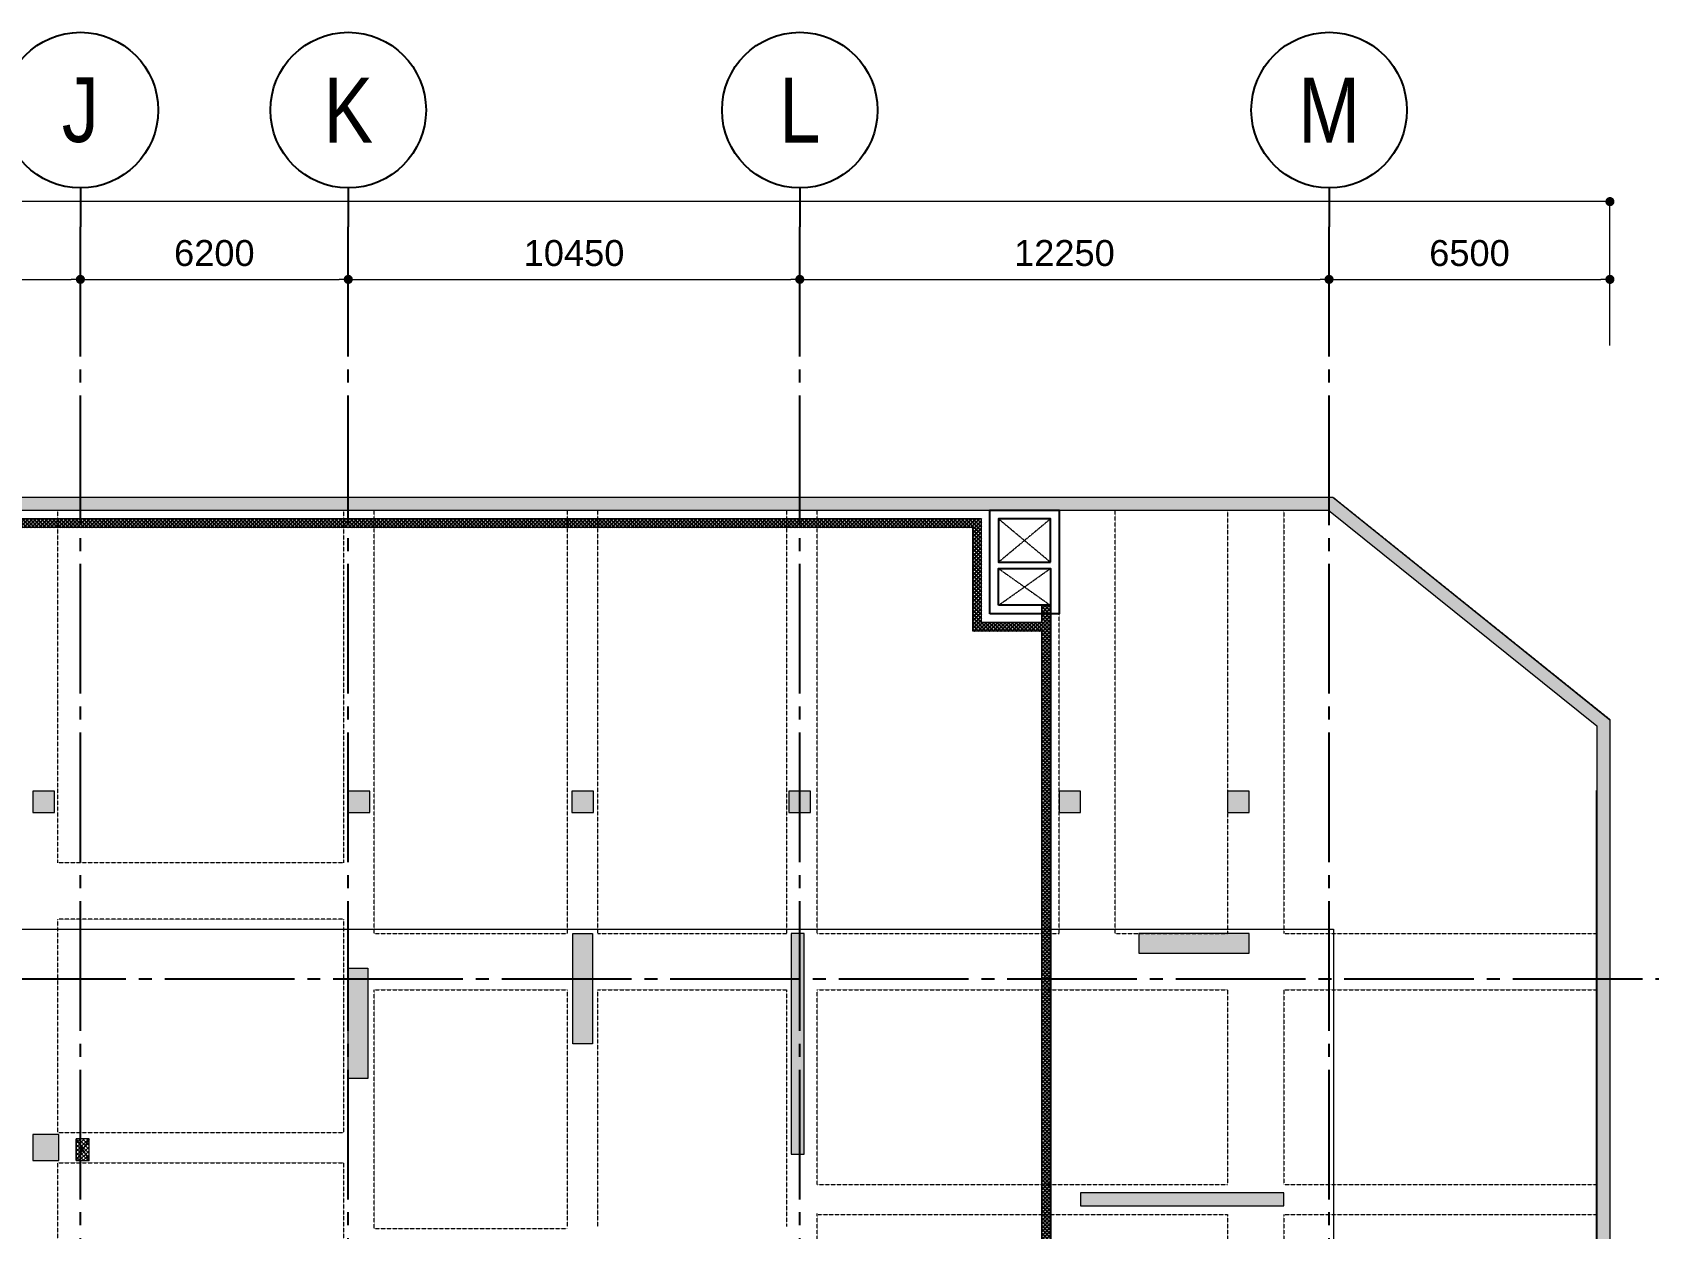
# Model space of a CAD drawing. Header units: millimetres. Extents: x 3014920 to 3563667, y -1638653 to -1356471.
# Drawn here: x 3109655 to 3147064, y -1384149 to -1356471 of the extents above; entities that cross this region are included whole.
import ezdxf
from ezdxf.enums import TextEntityAlignment as Align

# ---------------------------------------------------------------- set-up
doc = ezdxf.new("R2010")
doc.units = ezdxf.units.MM
doc.header["$MEASUREMENT"] = 0
doc.header["$PDMODE"] = 2
for name, pattern in [('CHG_XX_Cot_Ham 2$0$MB_Luoi truc$0$HTT Hidden 21', [3, 2, -1]), ('CHG_XX_Damsan_Ham 2$0$CHG_XX_Damsan_Ham 2$0$HIDDEN', [0.375, 0.25, -0.125]), ('CHG_XX_Luoi truc$0$MB_Luoi truc$0$Center101', [13, 10, -1, 1, -1])]:
    doc.linetypes.add(name, pattern=pattern)
doc.layers.get('0').update_dxf_attribs({"lineweight": 9})
doc.layers.get('Defpoints').update_dxf_attribs({"color": 10, "lineweight": 0})
for name, color, linetype in [('CHG_XX_Cot_Ham 2$0$mb_cot tang 1-3$0$Concrete Line', 6, 'Continuous'), ('CHG_XX_Damsan_Ham 2$0$CHG_XX_Damsan_Ham 2$0$MEP-00-GENERAL-35', 2, 'Continuous'), ('CHG_XX_Damsan_Ham 2$0$DTE-MEP-REVISION-1', 2, 'Continuous'), ('CHG_XX_Luoi truc$0$Grid', 34, 'Continuous'), ('CHG_XX_Luoi truc$0$Grid Line', 8, 'CHG_XX_Luoi truc$0$MB_Luoi truc$0$Center101')]:
    doc.layers.add(name, color=color, linetype=linetype)
for name, color, linetype, lineweight in [('CHG_XX_Cot_Ham 2$0$MB_Luoi truc$0$Dim 300', 1, 'Continuous', 5), ('CHG_XX_Cot_Ham 2$0$NS-Pier-H2', 150, 'Continuous', 13), ('CHG_XX_Cot_Ham 2$0$NS-Pier-H2 @ 1', 150, 'Continuous', 13), ('CHG_XX_Cot_Ham 2$0$NS-Pier-H2 @ 150', 150, 'Continuous', 13), ("CHG_XX_Damsan_Ham 2$0$CHG_XX_Damsan_Ham 2$0$'S_General_Hidden_1 Thin", 1, 'CHG_XX_Damsan_Ham 2$0$CHG_XX_Damsan_Ham 2$0$HIDDEN', 18), ('CHG_XX_Damsan_Ham 2$0$CHG_XX_Damsan_Ham 2$0$CHG_XX_Damsan_Ham 2$0$HATCH', 154, 'Continuous', 9), ('CHG_XX_Damsan_Ham 2$0$CHG_XX_Damsan_Ham 2$0$CHG_XX_Damsan_Ham 2$0$Start net bao', 3, 'Continuous', 18), ('CHG_XX_Damsan_Ham 2$0$CHG_XX_Damsan_Ham 2$0$DBAO', 3, 'Continuous', 13), ('CHG_XX_Damsan_Ham 2$0$CHG_XX_Damsan_Ham 2$0$DMo', 9, 'CHG_XX_Damsan_Ham 2$0$CHG_XX_Damsan_Ham 2$0$HIDDEN', 9), ('CHG_XX_Damsan_Ham 2$0$CHG_XX_Damsan_Ham 2$0$DTE-MEP-H-SLAB TEXT', 3, 'Continuous', 0), ('CHG_XX_Damsan_Ham 2$0$CHG_XX_Damsan_Ham 2$0$HATCH', 154, 'Continuous', 9), ('CHG_XX_Damsan_Ham 2$0$CHG_XX_Damsan_Ham 2$0$mach ngung thi cong', 6, 'Continuous', 13), ('CHG_XX_Damsan_Ham 2$0$CHG_XX_Damsan_Ham 2$0$Start hatch', 8, 'Continuous', 25), ('CHG_XX_Damsan_Ham 2$0$CHG_XX_Damsan_Ham 2$0$Start net bao', 3, 'Continuous', 18), ('CHG_XX_Damsan_Ham 2$0$CHG_XX_Damsan_Ham 2$0$Start vach', 6, 'Continuous', 25), ('CHG_XX_Damsan_Ham 2$0$DTE-MEP-H-SLAB TEXT', 3, 'Continuous', 0), ('CHG_XX_Damsan_Ham 2$0$HATCH', 57, 'Continuous', 9), ('CHG_XX_Damsan_Ham 2$0$mach ngung thi cong', 6, 'Continuous', 13), ('CHG_XX_Damsan_Ham 2$0$Start vach', 6, 'Continuous', 25)]:
    doc.layers.add(name, color=color, linetype=linetype, lineweight=lineweight)
for name, color, linetype, lineweight, plot in [('CHG_XX_Cot_Ham 2$0$NS-Column-H2', 90, 'Continuous', 13, False), ('CHG_XX_Cot_Ham 2$0$NS-Column-H2 @ 1', 90, 'Continuous', 13, False), ('CHG_XX_Cot_Ham 2$0$NS-Column-H2 @ 150', 90, 'Continuous', 13, False)]:
    doc.layers.add(name, color=color, linetype=linetype, lineweight=lineweight, plot=plot)
doc.styles.add('CHG_XX_Cot_Ham 2$0$MB_Luoi truc$0$Arial_C', font='arial.ttf')
doc.styles.add('CHG_XX_Luoi truc$0$MB_Luoi truc$0$Grid A-F$0$VNI-HelveCB', font='VHELVCB_0.TTF')
doc.dimstyles.new('CHG_XX_Cot_Ham 2$0$MB_Luoi truc$0$Dim 300 (A1-A2)', dxfattribs={"dimscale": 300, "dimtxt": 2, "dimasz": 0.7, "dimexe": 0, "dimexo": 1, "dimgap": 1, "dimtad": 1, "dimdec": 0, "dimzin": 12, "dimdsep": 46, "dimtxsty": 'CHG_XX_Cot_Ham 2$0$MB_Luoi truc$0$Arial_C', "dimblk": 'CHG_XX_Cot_Ham 2$0$MB_Luoi truc$0$_Dot', "dimcen": 1, "dimclrd": 256, "dimclre": 256, "dimclrt": 3, "dimadec": 0, "dimazin": 0, "dimtfac": 1, "dimtdec": 0, "dimtix": 1, "dimtmove": 2, "dimatfit": 3, "dimldrblk": 'CHG_XX_Cot_Ham 2$0$MB_Luoi truc$0$HTT Arrow 30', "dimfxl": 1, "dimtolj": 1, "dimtzin": 0, "dimarcsym": 0})
pattern_1 = [(45, (-2489668.38, 817754.12), (-88.3883476, 88.3883476), [])]

# ---------------------------------------------------------------- blocks, each defined once
blk = doc.blocks.new('CHG_XX_Cot_Ham 2$0$MB_Luoi truc$0$_Dot')
at = {"color": 0, "linetype": 'ByBlock', "lineweight": -2}
blk.add_line((-0.5, 0), (-1, 0), dxfattribs=at)
at = {"color": 0, "linetype": 'ByBlock', "const_width": 0.5}
blk.add_lwpolyline([(-0.25, 0, 1), (0.25, 0, 1)], format="xyb", close=True, dxfattribs=at)
blk = doc.blocks.new('*D2853')
at = {"layer": 'CHG_XX_Cot_Ham 2$0$MB_Luoi truc$0$Dim 300', "lineweight": -2, "transparency": 16777216}
for p, q in [((61150, 166908), (61150, 168437)), ((61360, 168437), (70440, 168437)), ((70650, 166908), (70650, 168437))]:
    blk.add_line(p, q, dxfattribs=at)
at = {"layer": 'Defpoints', "color": 0, "transparency": 16777216}
for p in [(70650, 168437), (61150, 166608), (70650, 166608)]:
    blk.add_point(p, dxfattribs=at)
at = {"layer": 'CHG_XX_Cot_Ham 2$0$MB_Luoi truc$0$Dim 300', "lineweight": -2, "transparency": 16777216, "xscale": 210, "yscale": 210, "zscale": 210, "rotation": 180}
blk.add_blockref('CHG_XX_Cot_Ham 2$0$MB_Luoi truc$0$_Dot', (61150, 168437), dxfattribs=at)
at = {"layer": 'CHG_XX_Cot_Ham 2$0$MB_Luoi truc$0$Dim 300', "lineweight": -2, "transparency": 16777216, "xscale": 210, "yscale": 210, "zscale": 210}
blk.add_blockref('CHG_XX_Cot_Ham 2$0$MB_Luoi truc$0$_Dot', (70650, 168437), dxfattribs=at)
at = {"layer": 'CHG_XX_Cot_Ham 2$0$MB_Luoi truc$0$Dim 300', "color": 3, "transparency": 16777216, "insert": (65900, 169043), "char_height": 600, "attachment_point": 5, "style": 'CHG_XX_Cot_Ham 2$0$MB_Luoi truc$0$Arial_C'}
blk.add_mtext('\\A1;9500', dxfattribs=at)
blk = doc.blocks.new('CHG_XX_Cot_Ham 2$0$MB_Luoi truc$0$HTT Arrow 30')
blk.add_hatch(color=256).paths.add_polyline_path([(-2.5, 0.375), (-2.5, -0.375), (0, 0)])
at = {"color": 0, "linetype": 'ByBlock', "lineweight": -2}
for p, q in [((0, 0), (-2.5, 0.375)), ((-2.5, -0.375), (-2.5, 0.375)), ((0, 0), (-2.5, -0.375))]:
    blk.add_line(p, q, dxfattribs=at)
blk = doc.blocks.new('*D2854')
at = {"layer": 'CHG_XX_Cot_Ham 2$0$MB_Luoi truc$0$Dim 300', "lineweight": -2, "transparency": 16777216}
for p, q in [((70650, 166908), (70650, 168437)), ((70860, 168437), (76640, 168437)), ((76850, 166908), (76850, 168437))]:
    blk.add_line(p, q, dxfattribs=at)
at = {"layer": 'Defpoints', "color": 0, "transparency": 16777216}
for p in [(76850, 168437), (70650, 166608), (76850, 166608)]:
    blk.add_point(p, dxfattribs=at)
at = {"layer": 'CHG_XX_Cot_Ham 2$0$MB_Luoi truc$0$Dim 300', "lineweight": -2, "transparency": 16777216, "xscale": 210, "yscale": 210, "zscale": 210, "rotation": 180}
blk.add_blockref('CHG_XX_Cot_Ham 2$0$MB_Luoi truc$0$_Dot', (70650, 168437), dxfattribs=at)
at = {"layer": 'CHG_XX_Cot_Ham 2$0$MB_Luoi truc$0$Dim 300', "lineweight": -2, "transparency": 16777216, "xscale": 210, "yscale": 210, "zscale": 210}
blk.add_blockref('CHG_XX_Cot_Ham 2$0$MB_Luoi truc$0$_Dot', (76850, 168437), dxfattribs=at)
at = {"layer": 'CHG_XX_Cot_Ham 2$0$MB_Luoi truc$0$Dim 300', "color": 3, "transparency": 16777216, "insert": (73750, 169043), "char_height": 600, "attachment_point": 5, "style": 'CHG_XX_Cot_Ham 2$0$MB_Luoi truc$0$Arial_C'}
blk.add_mtext('\\A1;6200', dxfattribs=at)
blk = doc.blocks.new('*D2855')
at = {"layer": 'CHG_XX_Cot_Ham 2$0$MB_Luoi truc$0$Dim 300', "lineweight": -2, "transparency": 16777216}
for p, q in [((76850, 166908), (76850, 168437)), ((77060, 168437), (87090, 168437)), ((87300, 166908), (87300, 168437))]:
    blk.add_line(p, q, dxfattribs=at)
at = {"layer": 'Defpoints', "color": 0, "transparency": 16777216}
for p in [(87300, 168437), (76850, 166608), (87300, 166608)]:
    blk.add_point(p, dxfattribs=at)
at = {"layer": 'CHG_XX_Cot_Ham 2$0$MB_Luoi truc$0$Dim 300', "lineweight": -2, "transparency": 16777216, "xscale": 210, "yscale": 210, "zscale": 210, "rotation": 180}
blk.add_blockref('CHG_XX_Cot_Ham 2$0$MB_Luoi truc$0$_Dot', (76850, 168437), dxfattribs=at)
at = {"layer": 'CHG_XX_Cot_Ham 2$0$MB_Luoi truc$0$Dim 300', "lineweight": -2, "transparency": 16777216, "xscale": 210, "yscale": 210, "zscale": 210}
blk.add_blockref('CHG_XX_Cot_Ham 2$0$MB_Luoi truc$0$_Dot', (87300, 168437), dxfattribs=at)
at = {"layer": 'CHG_XX_Cot_Ham 2$0$MB_Luoi truc$0$Dim 300', "color": 3, "transparency": 16777216, "insert": (82075, 169043), "char_height": 600, "attachment_point": 5, "style": 'CHG_XX_Cot_Ham 2$0$MB_Luoi truc$0$Arial_C'}
blk.add_mtext('\\A1;10450', dxfattribs=at)
blk = doc.blocks.new('*D2856')
at = {"layer": 'CHG_XX_Cot_Ham 2$0$MB_Luoi truc$0$Dim 300', "lineweight": -2, "transparency": 16777216}
for p, q in [((87300, 166908), (87300, 168437)), ((87510, 168437), (99340, 168437)), ((99550, 166908), (99550, 168437))]:
    blk.add_line(p, q, dxfattribs=at)
at = {"layer": 'Defpoints', "color": 0, "transparency": 16777216}
for p in [(99550, 168437), (87300, 166608), (99550, 166608)]:
    blk.add_point(p, dxfattribs=at)
at = {"layer": 'CHG_XX_Cot_Ham 2$0$MB_Luoi truc$0$Dim 300', "lineweight": -2, "transparency": 16777216, "xscale": 210, "yscale": 210, "zscale": 210, "rotation": 180}
blk.add_blockref('CHG_XX_Cot_Ham 2$0$MB_Luoi truc$0$_Dot', (87300, 168437), dxfattribs=at)
at = {"layer": 'CHG_XX_Cot_Ham 2$0$MB_Luoi truc$0$Dim 300', "lineweight": -2, "transparency": 16777216, "xscale": 210, "yscale": 210, "zscale": 210}
blk.add_blockref('CHG_XX_Cot_Ham 2$0$MB_Luoi truc$0$_Dot', (99550, 168437), dxfattribs=at)
at = {"layer": 'CHG_XX_Cot_Ham 2$0$MB_Luoi truc$0$Dim 300', "color": 3, "transparency": 16777216, "insert": (93425, 169043), "char_height": 600, "attachment_point": 5, "style": 'CHG_XX_Cot_Ham 2$0$MB_Luoi truc$0$Arial_C'}
blk.add_mtext('\\A1;12250', dxfattribs=at)
blk = doc.blocks.new('*D2857')
at = {"layer": 'CHG_XX_Cot_Ham 2$0$MB_Luoi truc$0$Dim 300', "lineweight": -2, "transparency": 16777216}
for p, q in [((99550, 166908), (99550, 168437)), ((99760, 168437), (105840, 168437)), ((106050, 166908), (106050, 168437))]:
    blk.add_line(p, q, dxfattribs=at)
at = {"layer": 'Defpoints', "color": 0, "transparency": 16777216}
for p in [(106050, 168437), (99550, 166608), (106050, 166608)]:
    blk.add_point(p, dxfattribs=at)
at = {"layer": 'CHG_XX_Cot_Ham 2$0$MB_Luoi truc$0$Dim 300', "lineweight": -2, "transparency": 16777216, "xscale": 210, "yscale": 210, "zscale": 210, "rotation": 180}
blk.add_blockref('CHG_XX_Cot_Ham 2$0$MB_Luoi truc$0$_Dot', (99550, 168437), dxfattribs=at)
at = {"layer": 'CHG_XX_Cot_Ham 2$0$MB_Luoi truc$0$Dim 300', "lineweight": -2, "transparency": 16777216, "xscale": 210, "yscale": 210, "zscale": 210}
blk.add_blockref('CHG_XX_Cot_Ham 2$0$MB_Luoi truc$0$_Dot', (106050, 168437), dxfattribs=at)
at = {"layer": 'CHG_XX_Cot_Ham 2$0$MB_Luoi truc$0$Dim 300', "color": 3, "transparency": 16777216, "insert": (102800, 169043), "char_height": 600, "attachment_point": 5, "style": 'CHG_XX_Cot_Ham 2$0$MB_Luoi truc$0$Arial_C'}
blk.add_mtext('\\A1;6500', dxfattribs=at)
blk = doc.blocks.new('*D2858')
at = {"layer": 'CHG_XX_Cot_Ham 2$0$MB_Luoi truc$0$Dim 300', "lineweight": -2, "transparency": 16777216}
for p, q in [((-10900, 166908), (-10900, 170237)), ((105840, 170237), (-10690, 170237)), ((106050, 166908), (106050, 170237))]:
    blk.add_line(p, q, dxfattribs=at)
at = {"layer": 'Defpoints', "color": 0, "transparency": 16777216}
for p in [(-10900, 170237), (-10900, 166608), (106050, 166608)]:
    blk.add_point(p, dxfattribs=at)
at = {"layer": 'CHG_XX_Cot_Ham 2$0$MB_Luoi truc$0$Dim 300', "lineweight": -2, "transparency": 16777216, "xscale": 210, "yscale": 210, "zscale": 210, "rotation": 180}
blk.add_blockref('CHG_XX_Cot_Ham 2$0$MB_Luoi truc$0$_Dot', (-10900, 170237), dxfattribs=at)
at = {"layer": 'CHG_XX_Cot_Ham 2$0$MB_Luoi truc$0$Dim 300', "lineweight": -2, "transparency": 16777216, "xscale": 210, "yscale": 210, "zscale": 210}
blk.add_blockref('CHG_XX_Cot_Ham 2$0$MB_Luoi truc$0$_Dot', (106050, 170237), dxfattribs=at)
at = {"layer": 'CHG_XX_Cot_Ham 2$0$MB_Luoi truc$0$Dim 300', "color": 3, "transparency": 16777216, "insert": (47575, 170843), "char_height": 600, "attachment_point": 5, "style": 'CHG_XX_Cot_Ham 2$0$MB_Luoi truc$0$Arial_C'}
blk.add_mtext('\\A1;116950', dxfattribs=at)
blk = doc.blocks.new('*U2895')
at = {"layer": 'CHG_XX_Cot_Ham 2$0$NS-Pier-H2 @ 1'}
h = blk.add_hatch(color=256, dxfattribs=at)
h.dxf.hatch_style = 1
h.paths.add_polyline_path([(450, 0), (0, 0), (0, -2550), (450, -2550)])
at = {"layer": 'CHG_XX_Cot_Ham 2$0$NS-Pier-H2 @ 150'}
h = blk.add_hatch(color=256, dxfattribs=at)
h.dxf.hatch_style = 1
h.paths.add_polyline_path([(450, 0), (0, 0), (0, -2550), (450, -2550)])
blk = doc.blocks.new('CHG_XX_Cot_Ham 2$0$Block A_C450x2250')
at = {"layer": 'CHG_XX_Cot_Ham 2$0$NS-Pier-H2'}
blk.add_lwpolyline([(450, -2550), (0, -2550), (0, 0), (450, 0)], close=True, dxfattribs=at)
blk.add_blockref('*U2895', (0, 0), dxfattribs=at)
blk = doc.blocks.new('CHG_XX_Cot_Ham 2$0$300X4700')
at = {"layer": 'CHG_XX_Cot_Ham 2$0$NS-Pier-H2'}
h = blk.add_hatch(color=256, dxfattribs=at)
h.dxf.hatch_style = 1
h.paths.add_polyline_path([(0, 0), (0, -300), (4700, -300), (4700, 0)])
blk.add_lwpolyline([(0, 0), (0, -300), (4700, -300), (4700, 0)], close=True, dxfattribs=at)
blk = doc.blocks.new('*U2897')
at = {"layer": 'CHG_XX_Cot_Ham 2$0$NS-Column-H2 @ 1'}
h = blk.add_hatch(color=256, dxfattribs=at)
h.dxf.hatch_style = 1
h.paths.add_polyline_path([(-250, -250), (-250, 250), (250, 250), (250, -250)])
at = {"layer": 'CHG_XX_Cot_Ham 2$0$NS-Column-H2 @ 150'}
h = blk.add_hatch(color=256, dxfattribs=at)
h.dxf.hatch_style = 1
h.paths.add_polyline_path([(-250, -250), (-250, 250), (250, 250), (250, -250)])
blk = doc.blocks.new('CHG_XX_Cot_Ham 2$0$500x500')
at = {"layer": 'CHG_XX_Cot_Ham 2$0$NS-Column-H2'}
blk.add_lwpolyline([(250, -250), (250, 250), (-250, 250), (-250, -250)], close=True, dxfattribs=at)
blk.add_blockref('*U2897', (0, 0), dxfattribs=at)
blk = doc.blocks.new('*U2896')
at = {"layer": 'CHG_XX_Cot_Ham 2$0$NS-Column-H2 @ 1'}
h = blk.add_hatch(color=256, dxfattribs=at)
h.dxf.hatch_style = 1
h.paths.add_polyline_path([(-300, -300), (-300, 300), (300, 300), (300, -300)])
at = {"layer": 'CHG_XX_Cot_Ham 2$0$NS-Column-H2 @ 150'}
h = blk.add_hatch(color=256, dxfattribs=at)
h.dxf.hatch_style = 1
h.paths.add_polyline_path([(-300, -300), (-300, 300), (300, 300), (300, -300)])
blk = doc.blocks.new('CHG_XX_Cot_Ham 2$0$HoBoi_C600x600')
at = {"layer": 'CHG_XX_Cot_Ham 2$0$NS-Column-H2'}
blk.add_lwpolyline([(300, -300), (300, 300), (-300, 300), (-300, -300)], close=True, dxfattribs=at)
blk.add_blockref('*U2896', (0, 0), dxfattribs=at)
blk = doc.blocks.new('*U2889')
at = {"layer": 'CHG_XX_Luoi truc$0$Grid', "lineweight": -2}
blk.add_line((0, 611), (0, 608), dxfattribs=at)
blk.add_circle((0, 617), 6, dxfattribs=at)
at = {"layer": 'CHG_XX_Luoi truc$0$Grid Line'}
blk.add_line((0, 0), (0, 608), dxfattribs=at)
at = {"layer": 'CHG_XX_Luoi truc$0$Grid', "lineweight": -2, "style": 'CHG_XX_Luoi truc$0$MB_Luoi truc$0$Grid A-F$0$VNI-HelveCB'}
for tag, p in [('GRIDSUB', (0, 617)), ('GRID', (0, -9))]:
    blk.add_attdef(tag, text='', height=5, dxfattribs=at).set_placement(p, align=Align.MIDDLE)
blk = doc.blocks.new('*U2891')
at = {"layer": 'CHG_XX_Luoi truc$0$Grid Line'}
blk.add_line((0, 0), (0, 438), dxfattribs=at)
at = {"layer": 'CHG_XX_Luoi truc$0$Grid', "lineweight": -2, "style": 'CHG_XX_Luoi truc$0$MB_Luoi truc$0$Grid A-F$0$VNI-HelveCB'}
for tag, p in [('GRIDSUB', (0, 447)), ('GRID', (0, -9))]:
    blk.add_attdef(tag, text='', height=5, dxfattribs=at).set_placement(p, align=Align.MIDDLE)
blk = doc.blocks.new('CHG_XX_Luoi truc')
at = {"layer": 'CHG_XX_Luoi truc$0$Grid'}
ref = blk.add_blockref('*U2889', (70650, -12747), dxfattribs=dict(at, xscale=300, yscale=300, zscale=300))
ref.add_attrib('GRIDSUB', 'J', dxfattribs={"lineweight": -2, "height": 1500, "style": 'CHG_XX_Luoi truc$0$MB_Luoi truc$0$Grid A-F$0$VNI-HelveCB'}).set_placement((70650, 172353), align=Align.MIDDLE)
ref = blk.add_blockref('*U2889', (76850, -12747), dxfattribs=dict(at, xscale=300, yscale=300, zscale=300))
ref.add_attrib('GRIDSUB', 'K', dxfattribs={"lineweight": -2, "height": 1500, "style": 'CHG_XX_Luoi truc$0$MB_Luoi truc$0$Grid A-F$0$VNI-HelveCB'}).set_placement((76850, 172353), align=Align.MIDDLE)
ref = blk.add_blockref('*U2889', (87300, -12747), dxfattribs=dict(at, xscale=300, yscale=300, zscale=300))
ref.add_attrib('GRIDSUB', 'L', dxfattribs={"lineweight": -2, "height": 1500, "style": 'CHG_XX_Luoi truc$0$MB_Luoi truc$0$Grid A-F$0$VNI-HelveCB'}).set_placement((87300, 172353), align=Align.MIDDLE)
ref = blk.add_blockref('*U2889', (99550, -12747), dxfattribs=dict(at, xscale=300, yscale=300, zscale=300))
ref.add_attrib('GRIDSUB', 'M', dxfattribs={"lineweight": -2, "height": 1500, "style": 'CHG_XX_Luoi truc$0$MB_Luoi truc$0$Grid A-F$0$VNI-HelveCB'}).set_placement((99550, 172353), align=Align.MIDDLE)
at = {"layer": 'CHG_XX_Luoi truc$0$Grid', "xscale": 300.0000000000013, "yscale": 300.0000000000013, "zscale": 300.0000000000013, "rotation": 90}
blk.add_blockref('*U2891', (110703, 152250), dxfattribs=at)
blk = doc.blocks.new('CHG_XX_Damsan_Ham 2$0$CHG_XX_Damsan_Ham 2$0$sdfsgdh')
at = {"layer": 'CHG_XX_Damsan_Ham 2$0$CHG_XX_Damsan_Ham 2$0$Start hatch', "ltscale": 0.5}
h = blk.add_hatch(dxfattribs=at)
h.set_pattern_fill('ANSI37', color=256, scale=500)
h.set_pattern_definition([(45, (273994.73, -7150), (-44.194174, 44.194174), []), (135, (273994.73, -7150), (-44.194174, -44.194174), [])])
h.paths.add_polyline_path([(102202, 2000), (75028, 2000), (75028, 400), (72228, 400), (72228, 1800), (72628, 1800), (72628, 2000), (45037, 2000), (45037, 400), (42237, 400), (42237, 1800), (42637, 1800), (42637, 2000), (42037, 2000), (42037, 1800), (42037, 200), (45237, 200), (45237, 1800), (72028, 1800), (72028, 200), (75228, 200), (75228, 1800), (102002, 1800), (102202, 1800)])
h = blk.add_hatch(dxfattribs=at)
h.set_pattern_fill('ANSI37', color=256, scale=500)
h.set_pattern_definition([(45, (273994.73, -8650), (-44.194174, 44.194174), []), (135, (273994.73, -8650), (-44.194174, -44.194174), [])])
h.paths.add_polyline_path([(103800, -3), (103600, -3), (103600, -403), (102202, -403), (102202, 1800), (102002, 1800), (102002, -603), (103600, -603), (103600, -36361), (103800, -36361)])
at = {"layer": 'CHG_XX_Damsan_Ham 2$0$CHG_XX_Damsan_Ham 2$0$DTE-MEP-H-SLAB TEXT', "color": 2, "ltscale": 0.5}
blk.add_line((103800, -3), (103600, -3), dxfattribs=at)
at = {"layer": 'CHG_XX_Damsan_Ham 2$0$CHG_XX_Damsan_Ham 2$0$DTE-MEP-H-SLAB TEXT', "color": 2, "ltscale": 0.5, "flags": 128}
for points in [[(102202, -403), (102202, 2000), (75028, 2000), (75028, 400)], [(102002, -603), (102002, 1800), (75228, 1800), (75228, 200)], [(103600, -403), (103600, -3)], [(103600, -603), (102002, -603)], [(103600, -403), (102202, -403)]]:
    blk.add_lwpolyline(points, dxfattribs=at)
at = {"layer": 'CHG_XX_Damsan_Ham 2$0$CHG_XX_Damsan_Ham 2$0$MEP-00-GENERAL-35'}
for points in [[(102400, -203), (102400, 2197), (104000, 2197), (104000, -203)], [(103800, 997), (103800, 1997), (102600, 1997), (102600, 997)], [(102600, -3), (102600, 847), (103800, 847), (103800, -3)]]:
    blk.add_lwpolyline(points, close=True, dxfattribs=at)
at = {"layer": 'CHG_XX_Damsan_Ham 2$0$DTE-MEP-H-SLAB TEXT', "color": 2, "ltscale": 0.5, "flags": 128}
blk.add_lwpolyline([(103600, -74225), (103600, -603)], dxfattribs=at)
at = {"layer": 'CHG_XX_Damsan_Ham 2$0$DTE-MEP-REVISION-1', "ltscale": 0.5}
blk.add_line((103800, -3), (103800, -74225), dxfattribs=at)
blk = doc.blocks.new('CHG_XX_Cot_Ham 2')
at = {"layer": 'CHG_XX_Cot_Ham 2$0$NS-Column-H2'}
h = blk.add_hatch(dxfattribs=at)
h.set_pattern_fill('ANSI37', color=256, scale=20.833333, angle=270, style=0)
h.set_pattern_definition([(315, (-339307.24, -90764.444), (46.772167, 46.772167), []), (45, (-339307.24, -90764.444), (-46.772167, 46.772167), [])])
h.paths.add_polyline_path([(70550, 148050.4), (70550, 148550.5), (70850, 148550.5), (70850, 148050.4)])
at = {"layer": 'CHG_XX_Cot_Ham 2$0$NS-Pier-H2'}
h = blk.add_hatch(color=256, dxfattribs=at)
h.dxf.hatch_style = 1
h.paths.add_polyline_path([(99639.2, 163400), (-10900, 163400), (-10900, 85450), (-300, 85450), (-300, 84050), (32350, 84050), (32350, -9000), (103575.5, -9000), (106050, -6022), (106050, 158254.3)])
h.paths.add_polyline_path([(99533.7, 163100), (105750, 158110.4), (105750, 90450), (105650, 90450), (105750, 90450), (105750, 13850), (105750, 13722.3), (105750, -5913.6), (103434.7, -8700), (93599.8, -8700), (93299.8, -8700), (32650, -8700), (32650, 84350), (0, 84350), (0, 85750), (-10600, 85750), (-10600, 163100), (93600, 163100)], flags=16)
h = blk.add_hatch(color=256, dxfattribs=at)
h.dxf.hatch_style = 1
h.paths.add_polyline_path([(87400, 153300), (87100, 153300), (87100, 148200), (87400, 148200)])
at = {"layer": 'CHG_XX_Cot_Ham 2$0$NS-Column-H2'}
blk.add_lwpolyline([(70850, 148550.5), (70550, 148550.5), (70550, 148050.5), (70850, 148050.5), (70850, 148550.5), (70550, 148050.5), (70550, 148550.5), (70850, 148050.5)], dxfattribs=at)
at = {"layer": 'CHG_XX_Cot_Ham 2$0$NS-Pier-H2'}
for p, q in [((-10900, 163400), (99639.2, 163400)), ((99639.2, 163400), (106050, 158254.3)), ((-10600, 163100), (99533.7, 163100)), ((99533.7, 163100), (105750, 158110.4)), ((106050, 158254.3), (106050, -6022)), ((105750, 158110.4), (105750, 90450))]:
    blk.add_line(p, q, dxfattribs=at)
at = {"layer": 'CHG_XX_Cot_Ham 2$0$NS-Pier-H2', "linetype": 'CHG_XX_Cot_Ham 2$0$MB_Luoi truc$0$HTT Hidden 21'}
blk.add_lwpolyline([(99639.2, 163400), (106050, 158254.3), (106050, -6022), (103575.5, -9000), (32350, -9000), (32350, 84050), (-300, 84050), (-300, 85450), (-10900, 85450), (-10900, 163400)], close=True, dxfattribs=at)
at = {"layer": 'CHG_XX_Cot_Ham 2$0$NS-Pier-H2'}
blk.add_lwpolyline([(87400, 153300), (87100, 153300), (87100, 148200), (87400, 148200)], close=True, dxfattribs=at)
at = {"layer": 'CHG_XX_Cot_Ham 2$0$mb_cot tang 1-3$0$Concrete Line'}
blk.add_blockref('CHG_XX_Cot_Ham 2$0$300X4700', (93800, 147300), dxfattribs=at)
at = {"layer": 'CHG_XX_Cot_Ham 2$0$NS-Column-H2'}
for name, p in [('CHG_XX_Cot_Ham 2$0$500x500', (69800, 156350)), ('CHG_XX_Cot_Ham 2$0$500x500', (77100, 156350)), ('CHG_XX_Cot_Ham 2$0$500x500', (82275, 156350)), ('CHG_XX_Cot_Ham 2$0$500x500', (87300, 156350)), ('CHG_XX_Cot_Ham 2$0$500x500', (93550, 156350)), ('CHG_XX_Cot_Ham 2$0$500x500', (97450, 156350)), ('CHG_XX_Cot_Ham 2$0$HoBoi_C600x600', (69850, 148350))]:
    blk.add_blockref(name, p, dxfattribs=at)
at = {"layer": 'CHG_XX_Cot_Ham 2$0$NS-Pier-H2'}
for name, p in [('CHG_XX_Luoi truc', (0, 0)), ('CHG_XX_Cot_Ham 2$0$Block A_C450x2250', (82050, 153300)), ('CHG_XX_Cot_Ham 2$0$Block A_C450x2250', (76850, 152500))]:
    blk.add_blockref(name, p, dxfattribs=at)
at = {"layer": 'CHG_XX_Cot_Ham 2$0$NS-Pier-H2', "xscale": -1, "rotation": 90}
blk.add_blockref('CHG_XX_Cot_Ham 2$0$Block A_C450x2250', (95150, 153300), dxfattribs=at)
at = {"layer": 'CHG_XX_Cot_Ham 2$0$MB_Luoi truc$0$Dim 300'}
for base, p1, p2, picture, middle in [((-10900, 170237), (106050, 166608.3), (-10900, 166608.3), '*D2858', (47575, 170843.4)), ((70650, 168437), (61150, 166608.3), (70650, 166608.3), '*D2853', (65900, 169043.4)), ((76850, 168437), (70650, 166608.3), (76850, 166608.3), '*D2854', (73750, 169043.4)), ((87300, 168437), (76850, 166608.3), (87300, 166608.3), '*D2855', (82075, 169043.4)), ((99550, 168437), (87300, 166608.3), (99550, 166608.3), '*D2856', (93425, 169043.4)), ((106050, 168437), (99550, 166608.3), (106050, 166608.3), '*D2857', (102800, 169043.4))]:
    dim = blk.add_linear_dim(base=base, p1=p1, p2=p2, dimstyle='CHG_XX_Cot_Ham 2$0$MB_Luoi truc$0$Dim 300 (A1-A2)', dxfattribs=at)
    dim.commit()
    dim.dimension.update_dxf_attribs({"geometry": picture, "text_midpoint": middle})
blk = doc.blocks.new('CHG_XX_Damsan_Ham 2', base_point=(3089256, -609981))
at = {"layer": 'CHG_XX_Damsan_Ham 2$0$CHG_XX_Damsan_Ham 2$0$CHG_XX_Damsan_Ham 2$0$HATCH'}
h = blk.add_hatch(dxfattribs=at)
h.set_pattern_fill('ANSI31', color=256, scale=1000)
h.set_pattern_definition(pattern_1)
h.paths.add_polyline_path([(87700, 162897), (87300, 162897), (87300, 162698), (87700, 162698)])
h.paths.add_polyline_path([(87300, 162897), (87000, 162897), (87000, 162698), (87300, 162698)])
at = {"layer": 'CHG_XX_Damsan_Ham 2$0$CHG_XX_Damsan_Ham 2$0$HATCH'}
h = blk.add_hatch(dxfattribs=at)
h.set_pattern_fill('ANSI31', color=256, scale=1000)
h.set_pattern_definition(pattern_1)
h.paths.add_polyline_path([(87700, 162897), (87300, 162897), (87300, 162698), (87700, 162698)])
h.paths.add_polyline_path([(87300, 162897), (87000, 162897), (87000, 162698), (87300, 162698)])
at = {"layer": "CHG_XX_Damsan_Ham 2$0$CHG_XX_Damsan_Ham 2$0$'S_General_Hidden_1 Thin", "ltscale": 10}
for p, q in [((70125, 154938), (70125, 163100)), ((76750, 154938), (76750, 163100)), ((77450, 153300), (77450, 163100)), ((81925, 153300), (81925, 163100)), ((82625, 153300), (82625, 163100)), ((87000, 153300), (87000, 163100)), ((87700, 153300), (87700, 163100)), ((93300, 153300), (93300, 163100)), ((94600, 153300), (94600, 163100)), ((97200, 163100), (97200, 153300)), ((98500, 163100), (98500, 153300)), ((76750, 154938), (70125, 154938)), ((70125, 148700), (70125, 153638)), ((76750, 153638), (70125, 153638)), ((76750, 148700), (76750, 153638)), ((77450, 153300), (81925, 153300)), ((82625, 153300), (87000, 153300)), ((87700, 153300), (93300, 153300)), ((94600, 153300), (97200, 153300)), ((98500, 153300), (105750, 153300)), ((77450, 146475), (77450, 152000)), ((77450, 152000), (81925, 152000)), ((81925, 146525), (81925, 152000)), ((82625, 146525), (82625, 152000)), ((82625, 152000), (87000, 152000)), ((87000, 146524), (87000, 152000)), ((87700, 147500), (87700, 152000)), ((87700, 152000), (97200, 152000)), ((97200, 152000), (97200, 147500)), ((98500, 152000), (98500, 147500)), ((98500, 152000), (105750, 152000)), ((70125, 148700), (76750, 148700)), ((70125, 148000), (76750, 148000)), ((70125, 140675), (70125, 148000)), ((76750, 132650), (76750, 148000)), ((87700, 147500), (97200, 147500)), ((98500, 147500), (105750, 147500)), ((87700, 142575), (87700, 146825)), ((87725, 146800), (97200, 146800)), ((97200, 146800), (97200, 142575)), ((98500, 146800), (105750, 146800)), ((98500, 146800), (98500, 142575)), ((77450, 146475), (81925, 146475))]:
    blk.add_line(p, q, dxfattribs=at)
at = {"layer": 'CHG_XX_Damsan_Ham 2$0$CHG_XX_Damsan_Ham 2$0$CHG_XX_Damsan_Ham 2$0$Start net bao'}
for points in [[(-10900, 163400), (99639, 163400), (106050, 158250), (106050, -6022), (103576, -9000), (32350, -9000), (32350, 84050), (-300, 84050)], [(-10600, 85750), (-10600, 163100), (99534, 163100), (105750, 158106), (105750, 128050)]]:
    blk.add_lwpolyline(points, dxfattribs=at)
at = {"layer": 'CHG_XX_Damsan_Ham 2$0$CHG_XX_Damsan_Ham 2$0$DMo'}
for p, q in [((91900, 161897), (93100, 162897)), ((91900, 162897), (93100, 161897)), ((91900, 160897), (93100, 161747)), ((91900, 161747), (93100, 160897))]:
    blk.add_line(p, q, dxfattribs=at)
at = {"layer": 'CHG_XX_Damsan_Ham 2$0$CHG_XX_Damsan_Ham 2$0$mach ngung thi cong'}
blk.add_lwpolyline([(23700, 90148), (-100, 90150), (-100, 153400), (99650, 153400), (99650, 71950), (75851, 71950), (75851, 88800), (75851, 88800), (75851, 129600), (23700, 129600)], close=True, dxfattribs=at)
at = {"layer": 'CHG_XX_Damsan_Ham 2$0$CHG_XX_Damsan_Ham 2$0$Start net bao'}
for points in [[(-10900, 163400), (99639, 163400), (106050, 158250), (106050, -6022), (103576, -9000), (32350, -9000), (32350, 84050), (-300, 84050)], [(-10600, 85750), (-10600, 163100), (99534, 163100), (105750, 158106), (105750, 128050)]]:
    blk.add_lwpolyline(points, dxfattribs=at)
at = {"layer": 'CHG_XX_Damsan_Ham 2$0$CHG_XX_Damsan_Ham 2$0$Start vach'}
blk.add_lwpolyline([(105750, 12350), (105750, 156610)], dxfattribs=at)
at = {"layer": 'CHG_XX_Damsan_Ham 2$0$mach ngung thi cong'}
blk.add_lwpolyline([(23900, 90148), (-100, 90150), (-100, 153400), (99650, 153400), (99650, 71950), (75549, 71950), (75549, 88800), (75549, 88800), (75549, 129500), (23900, 129500)], close=True, dxfattribs=at)
at = {"layer": 'CHG_XX_Damsan_Ham 2$0$Start vach'}
blk.add_lwpolyline([(105750, 12350), (105750, 156610)], dxfattribs=at)
at = {"layer": 'CHG_XX_Damsan_Ham 2$0$CHG_XX_Damsan_Ham 2$0$DBAO'}
blk.add_blockref('CHG_XX_Cot_Ham 2', (0, 0), dxfattribs=at)
at = {"layer": 'CHG_XX_Damsan_Ham 2$0$CHG_XX_Damsan_Ham 2$0$DTE-MEP-H-SLAB TEXT'}
blk.add_blockref('CHG_XX_Damsan_Ham 2$0$CHG_XX_Damsan_Ham 2$0$sdfsgdh', (-10700, 160900), dxfattribs=at)
at = {"layer": 'CHG_XX_Damsan_Ham 2$0$HATCH'}
blk.add_blockref('CHG_XX_Cot_Ham 2', (0, 0), dxfattribs=at)

msp = doc.modelspace()

# ---------------------------------------------------------------- block references
at = {"layer": 'Defpoints'}
msp.add_blockref('CHG_XX_Damsan_Ham 2', (6129373.22641, -2140605.03015), dxfattribs=at)

doc.saveas('drawing.dxf')
